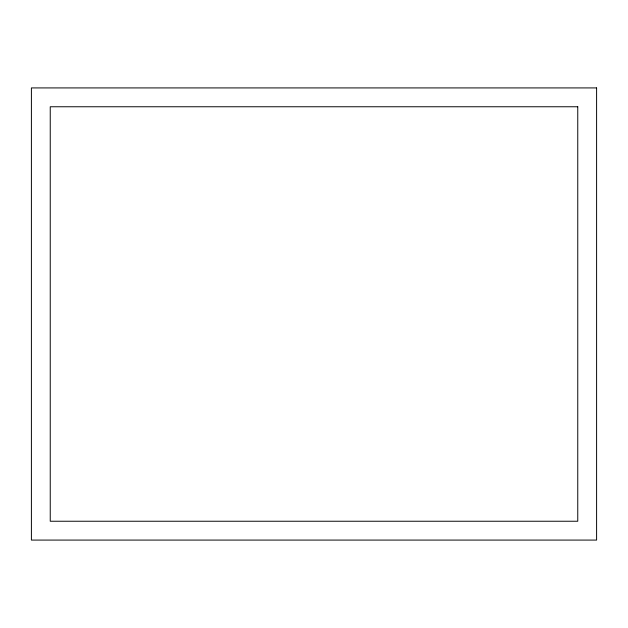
<?xml version="1.0" encoding="UTF-8"?>
<svg xmlns="http://www.w3.org/2000/svg" width="628" height="628" viewBox="0 0 628 628"><rect width="100%" height="100%" fill="white"/><g stroke="black" fill="none" stroke-linecap="round" stroke-linejoin="round"><path stroke-width="0.94" d="M596.6 87.92L31.4 87.92L31.4 540.08L596.6 540.08L596.6 87.92M577.76 106.76L50.24 106.76L50.24 521.24L577.76 521.24L577.76 106.76"/></g></svg>
